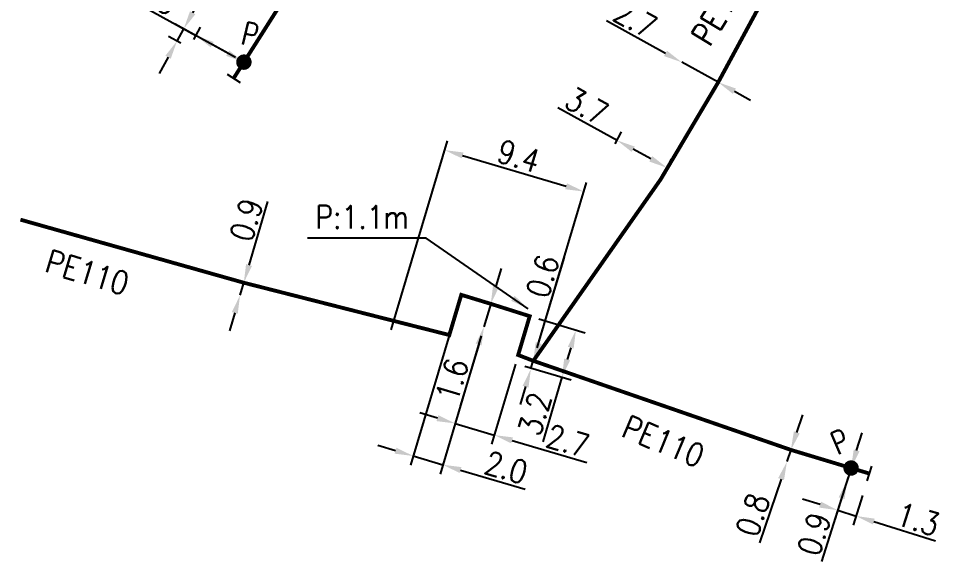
# Model space of a CAD drawing. Header units: millimetres. Extents: x 149996 to 151004, y 126998 to 128018.
# Drawn here: x 149999.9 to 150059.9, y 127657.3 to 127692.6 of the extents above; entities that cross this region are included whole.
import ezdxf
from ezdxf.enums import TextEntityAlignment as Align

# ---------------------------------------------------------------- set-up
doc = ezdxf.new("R2010")
doc.units = ezdxf.units.MM
doc.header["$PDMODE"] = 34
doc.linetypes.add('L_25_PE', pattern=[2000, 1000, 1000])
doc.layers.get('0').update_dxf_attribs({"linetype": 'CONTINUOUS'})
doc.layers.get('DEFPOINTS').update_dxf_attribs({"linetype": 'CONTINUOUS'})
for name, color, linetype in [('L_150', 1, 'CONTINUOUS'), ('L_300', 7, 'CONTINUOUS'), ('L_340', 7, 'CONTINUOUS')]:
    doc.layers.add(name, color=color, linetype=linetype)
doc.styles.add('G_ROMANS', font='ROMANS.SHX', dxfattribs={"width": 0.75})
doc.styles.get("Standard").update_dxf_attribs({"font": 'romans.shx', "width": 0.85})
doc.dimstyles.get("Standard").update_dxf_attribs({"dimtxt": 1.5, "dimasz": 1.2, "dimexe": 0.625, "dimexo": 0.625, "dimgap": 0.25, "dimtad": 1, "dimdec": 1, "dimzin": 0, "dimdsep": 46, "dimtxsty": 'Standard', "dimcen": -0.5, "dimadec": 0, "dimazin": 0, "dimtfac": 1, "dimtdec": 1, "dimtmove": 0, "dimatfit": 3, "dimfxl": 0, "dimtolj": 1, "dimtzin": 0, "dimarcsym": 0})

# ---------------------------------------------------------------- blocks, each defined once
blk = doc.blocks.new('*D39')
at = {"layer": 'DEFPOINTS', "color": 0, "linetype": 'Continuous', "transparency": 16777216}
for p in [(150042.899, 127689.729), (150042.899, 127689.729), (150045.266, 127688.43)]:
    blk.add_point(p, dxfattribs=at)
at = {"layer": 'L_150', "color": 0, "linetype": 'Continuous', "lineweight": -2, "transparency": 16777216}
for p, q in [((150041.847, 127690.306), (150038.015, 127692.409)), ((150045.266, 127688.43), (150042.899, 127689.729)), ((150046.318, 127687.853), (150047.37, 127687.275))]:
    blk.add_line(p, q, dxfattribs=at)
at = {"layer": 'L_150', "color": 0, "linetype": 'Continuous', "transparency": 16777216}
for points in [[(150041.943, 127690.481), (150041.751, 127690.131), (150042.899, 127689.729)], [(150046.414, 127688.028), (150046.222, 127687.677), (150045.266, 127688.43)]]:
    blk.add_solid(points, dxfattribs=at)
at = {"layer": 'L_150', "color": 0, "linetype": 'Continuous', "transparency": 16777216, "insert": (150039.886, 127692.523), "char_height": 1.5, "attachment_point": 5, "rotation": 331.24571}
blk.add_mtext('\\A1;2.7', dxfattribs=at)
blk = doc.blocks.new('*D40')
at = {"layer": 'DEFPOINTS', "color": 0, "linetype": 'Continuous', "transparency": 16777216}
for p in [(150038.701, 127684.662), (150038.282, 127683.898), (150041.526, 127682.118)]:
    blk.add_point(p, dxfattribs=at)
at = {"layer": 'L_150', "color": 0, "linetype": 'Continuous', "lineweight": -2, "transparency": 16777216}
for p, q in [((150038.701, 127684.662), (150034.869, 127686.765)), ((150038.583, 127684.446), (150039.002, 127685.21)), ((150040.893, 127683.459), (150039.753, 127684.085)), ((150041.826, 127682.666), (150042.245, 127683.43))]:
    blk.add_line(p, q, dxfattribs=at)
at = {"layer": 'L_150', "color": 0, "linetype": 'Continuous', "transparency": 16777216}
for points in [[(150039.849, 127684.26), (150039.657, 127683.909), (150038.701, 127684.662)], [(150040.989, 127683.635), (150040.797, 127683.284), (150041.945, 127682.882)]]:
    blk.add_solid(points, dxfattribs=at)
at = {"layer": 'L_150', "color": 0, "linetype": 'Continuous', "transparency": 16777216, "insert": (150036.74, 127686.879), "char_height": 1.5, "attachment_point": 5, "rotation": 331.24571}
blk.add_mtext('\\A1;3.7', dxfattribs=at)
blk = doc.blocks.new('*D47')
at = {"layer": 'DEFPOINTS', "color": 0, "linetype": 'Continuous', "transparency": 16777216}
for p in [(150011.387, 127691.456), (150010.953, 127690.671), (150014.498, 127689.738)]:
    blk.add_point(p, dxfattribs=at)
at = {"layer": 'L_340', "color": 0, "linetype": 'Continuous', "lineweight": -2, "transparency": 16777216}
for p, q in [((150011.387, 127691.456), (150006.94, 127693.91)), ((150011.255, 127691.218), (150011.689, 127692.003)), ((150013.448, 127690.318), (150012.437, 127690.876))]:
    blk.add_line(p, q, dxfattribs=at)
at = {"layer": 'L_340', "color": 0, "linetype": 'Continuous', "transparency": 16777216}
for points in [[(150012.534, 127691.051), (150012.341, 127690.701), (150011.387, 127691.456)], [(150013.544, 127690.493), (150013.351, 127690.143), (150014.498, 127689.738)]]:
    blk.add_solid(points, dxfattribs=at)
at = {"layer": 'L_340', "color": 0, "linetype": 'Continuous', "transparency": 16777216, "insert": (150008.811, 127694.019), "char_height": 1.5, "attachment_point": 5, "rotation": 331.10312}
blk.add_mtext('\\A1;3.5', dxfattribs=at)
blk = doc.blocks.new('L_300_12')
at = {"color": 0, "linetype": 'Continuous', "const_width": 0.497, "flags": 128}
blk.add_lwpolyline([(-0.252, 0, 1), (0.252, 0, 1)], format="xyb", close=True, dxfattribs=at)
at = {"color": 0, "linetype": 'Continuous', "style": 'G_ROMANS', "width": 0.75}
blk.add_text('P', height=1.5, dxfattribs=at).set_placement((0, 1.85), align=Align.MIDDLE)
at = {"color": 0, "linetype": 'Continuous', "style": 'G_ROMANS', "width": 0.75, "flags": 3}
for tag, p in [('DEF_LEG', (0, -5)), ('DEF_COUP', (0, -7.5)), ('DEF_TYPE', (0, -10))]:
    blk.add_attdef(tag, text='', height=1.2, dxfattribs=at).set_placement(p, align=Align.MIDDLE)
blk = doc.blocks.new('L_340_07')
at = {"color": 0, "linetype": 'Continuous', "const_width": 0.25, "flags": 128}
blk.add_lwpolyline([(0, 0), (1.25, 0)], dxfattribs=at)
at = {"color": 0, "linetype": 'Continuous', "flags": 128}
blk.add_lwpolyline([(1.25, -0.5), (1.25, 0.5)], dxfattribs=at)
at = {"color": 0, "linetype": 'Continuous', "style": 'G_ROMANS', "width": 0.75, "flags": 3}
for tag, p in [('DEF_LEG', (0.723, -3.465)), ('DEF_COUP', (0.723, -5.965)), ('DEF_TYPE', (0.723, -8.465))]:
    blk.add_attdef(tag, text='', height=1.2, dxfattribs=at).set_placement(p, align=Align.MIDDLE)
blk = doc.blocks.new('*D48')
at = {"layer": 'DEFPOINTS', "color": 0, "linetype": 'Continuous', "transparency": 16777216}
for p in [(150010.593, 127691.896), (150010.953, 127690.671), (150014.498, 127689.738)]:
    blk.add_point(p, dxfattribs=at)
at = {"layer": 'L_340', "color": 0, "linetype": 'Continuous', "lineweight": -2, "transparency": 16777216}
for p, q in [((150011.174, 127692.946), (150013.556, 127697.258)), ((150013.951, 127690.041), (150010.046, 127692.198)), ((150010.406, 127690.973), (150009.612, 127691.412)), ((150010.159, 127691.11), (150010.593, 127691.896)), ((150009.579, 127690.059), (150008.998, 127689.009))]:
    blk.add_line(p, q, dxfattribs=at)
at = {"layer": 'L_340', "color": 0, "linetype": 'Continuous', "transparency": 16777216}
for points in [[(150010.999, 127693.043), (150011.349, 127692.85), (150010.593, 127691.896)], [(150009.403, 127690.156), (150009.754, 127689.963), (150010.159, 127691.11)]]:
    blk.add_solid(points, dxfattribs=at)
at = {"layer": 'L_340', "color": 0, "linetype": 'Continuous', "transparency": 16777216, "insert": (150011.929, 127696.38), "char_height": 1.5, "attachment_point": 5, "rotation": 61.07533}
blk.add_mtext('\\A1;0.9', dxfattribs=at)
blk = doc.blocks.new('*D49')
at = {"layer": 'DEFPOINTS', "color": 0, "linetype": 'Continuous', "transparency": 16777216}
for p in [(150036.55, 127681.337), (150023.878, 127671.767), (150033.344, 127670.591)]:
    blk.add_point(p, dxfattribs=at)
at = {"layer": 'L_150', "color": 0, "linetype": 'Continuous', "lineweight": -2, "transparency": 16777216}
for p, q in [((150024.056, 127672.366), (150027.713, 127684.625)), ((150028.684, 127683.683), (150035.4, 127681.68)), ((150033.523, 127671.19), (150036.728, 127681.936))]:
    blk.add_line(p, q, dxfattribs=at)
at = {"layer": 'L_150', "color": 0, "linetype": 'Continuous', "transparency": 16777216}
for points in [[(150028.742, 127683.875), (150028.627, 127683.492), (150027.534, 127684.026)], [(150035.457, 127681.872), (150035.343, 127681.489), (150036.55, 127681.337)]]:
    blk.add_solid(points, dxfattribs=at)
at = {"layer": 'L_150', "color": 0, "linetype": 'Continuous', "transparency": 16777216, "insert": (150032.328, 127683.64), "char_height": 1.5, "attachment_point": 5, "rotation": 343.39021}
blk.add_mtext('\\A1;9.4', dxfattribs=at)
blk = doc.blocks.new('*D357')
at = {"layer": 'DEFPOINTS', "color": 0, "linetype": 'Continuous', "transparency": 16777216}
for p in [(150033.273, 127670.35), (150033.273, 127670.35), (150033.115, 127669.823)]:
    blk.add_point(p, dxfattribs=at)
at = {"layer": 'L_150', "color": 0, "linetype": 'Continuous', "lineweight": -2, "transparency": 16777216}
for p, q in [((150033.619, 127671.499), (150035.296, 127677.071)), ((150033.115, 127669.823), (150033.273, 127670.35)), ((150032.769, 127668.674), (150032.423, 127667.525))]:
    blk.add_line(p, q, dxfattribs=at)
at = {"layer": 'L_150', "color": 0, "linetype": 'Continuous', "transparency": 16777216}
for points in [[(150033.428, 127671.556), (150033.811, 127671.441), (150033.273, 127670.35)], [(150032.578, 127668.731), (150032.961, 127668.616), (150033.115, 127669.823)]]:
    blk.add_solid(points, dxfattribs=at)
at = {"layer": 'L_150', "color": 0, "linetype": 'Continuous', "transparency": 16777216, "insert": (150033.881, 127675.841), "char_height": 1.5, "attachment_point": 5, "rotation": 73.25497}
blk.add_mtext('\\A1;0.6', dxfattribs=at)
blk = doc.blocks.new('*D878')
at = {"layer": 'DEFPOINTS', "color": 0, "linetype": 'Continuous', "transparency": 16777216}
for p in [(150053.887, 127663.39), (150053.631, 127662.579), (150053.631, 127662.579)]:
    blk.add_point(p, dxfattribs=at)
at = {"layer": 'L_300', "color": 0, "linetype": 'Continuous', "lineweight": -2, "transparency": 16777216}
for p, q in [((150054.248, 127664.535), (150054.608, 127665.679)), ((150053.887, 127663.39), (150053.631, 127662.579)), ((150053.271, 127661.435), (150051.975, 127657.324))]:
    blk.add_line(p, q, dxfattribs=at)
at = {"layer": 'L_300', "color": 0, "linetype": 'Continuous', "transparency": 16777216}
for points in [[(150054.057, 127664.595), (150054.438, 127664.475), (150053.887, 127663.39)], [(150053.08, 127661.495), (150053.461, 127661.375), (150053.631, 127662.579)]]:
    blk.add_solid(points, dxfattribs=at)
at = {"layer": 'L_300', "color": 0, "linetype": 'Continuous', "transparency": 16777216, "insert": (150051.489, 127659.108), "char_height": 1.5, "attachment_point": 5, "rotation": 72.50494}
blk.add_mtext('\\A1;0.9', dxfattribs=at)
blk = doc.blocks.new('*D879')
at = {"layer": 'DEFPOINTS', "color": 0, "linetype": 'Continuous', "transparency": 16777216}
for p in [(150053.887, 127663.39), (150054.823, 127662.204), (150054.216, 127660.277)]:
    blk.add_point(p, dxfattribs=at)
at = {"layer": 'L_300', "color": 0, "linetype": 'Continuous', "lineweight": -2, "transparency": 16777216}
for p, q in [((150053.699, 127662.794), (150052.836, 127660.057)), ((150051.88, 127661.014), (150050.735, 127661.374)), ((150054.636, 127661.608), (150054.028, 127659.681)), ((150053.024, 127660.653), (150054.216, 127660.277)), ((150055.361, 127659.916), (150059.356, 127658.657))]:
    blk.add_line(p, q, dxfattribs=at)
at = {"layer": 'L_300', "color": 0, "linetype": 'Continuous', "transparency": 16777216}
for points in [[(150051.94, 127661.204), (150051.819, 127660.823), (150053.024, 127660.653)], [(150055.421, 127660.107), (150055.301, 127659.726), (150054.216, 127660.277)]]:
    blk.add_solid(points, dxfattribs=at)
at = {"layer": 'L_300', "color": 0, "linetype": 'Continuous', "transparency": 16777216, "insert": (150058.231, 127660.06), "char_height": 1.5, "attachment_point": 5, "rotation": 342.50494}
blk.add_mtext('\\A1;1.3', dxfattribs=at)
blk = doc.blocks.new('*D880')
at = {"layer": 'DEFPOINTS', "color": 0, "linetype": 'Continuous', "transparency": 16777216}
for p in [(150049.981, 127664.569), (150049.727, 127663.81), (150049.727, 127663.81)]:
    blk.add_point(p, dxfattribs=at)
at = {"layer": 'L_150', "color": 0, "linetype": 'Continuous', "lineweight": -2, "transparency": 16777216}
for p, q in [((150050.364, 127665.706), (150050.746, 127666.844)), ((150049.981, 127664.569), (150049.727, 127663.81)), ((150049.345, 127662.673), (150047.953, 127658.529))]:
    blk.add_line(p, q, dxfattribs=at)
at = {"layer": 'L_150', "color": 0, "linetype": 'Continuous', "transparency": 16777216}
for points in [[(150050.174, 127665.77), (150050.553, 127665.642), (150049.981, 127664.569)], [(150049.155, 127662.736), (150049.534, 127662.609), (150049.727, 127663.81)]]:
    blk.add_solid(points, dxfattribs=at)
at = {"layer": 'L_150', "color": 0, "linetype": 'Continuous', "transparency": 16777216, "insert": (150047.51, 127660.35), "char_height": 1.5, "attachment_point": 5, "rotation": 71.43554}
blk.add_mtext('\\A1;0.8', dxfattribs=at)
blk = doc.blocks.new('*D881')
at = {"layer": 'DEFPOINTS', "color": 0, "linetype": 'Continuous', "transparency": 16777216}
for p in [(150030.513, 127674.049), (150030.071, 127672.563), (150030.071, 127672.563)]:
    blk.add_point(p, dxfattribs=at)
at = {"layer": 'L_150', "color": 0, "linetype": 'Continuous', "lineweight": -2, "transparency": 16777216}
for p, q in [((150030.855, 127675.199), (150031.198, 127676.349)), ((150030.513, 127674.049), (150030.071, 127672.563)), ((150029.728, 127671.413), (150028.532, 127667.398))]:
    blk.add_line(p, q, dxfattribs=at)
at = {"layer": 'L_150', "color": 0, "linetype": 'Continuous', "transparency": 16777216}
for points in [[(150030.664, 127675.256), (150031.047, 127675.142), (150030.513, 127674.049)], [(150029.536, 127671.47), (150029.92, 127671.356), (150030.071, 127672.563)]]:
    blk.add_solid(points, dxfattribs=at)
at = {"layer": 'L_150', "color": 0, "linetype": 'Continuous', "transparency": 16777216, "insert": (150028, 127669.116), "char_height": 1.5, "attachment_point": 5, "rotation": 73.41603}
blk.add_mtext('\\A1;1.6', dxfattribs=at)
blk = doc.blocks.new('*D882')
at = {"layer": 'DEFPOINTS', "color": 0, "linetype": 'Continuous', "transparency": 16777216}
for p in [(150030.071, 127672.563), (150032.289, 127670.728), (150028.201, 127666.287)]:
    blk.add_point(p, dxfattribs=at)
at = {"layer": 'L_150', "color": 0, "linetype": 'Continuous', "lineweight": -2, "transparency": 16777216}
for p, q in [((150029.892, 127671.964), (150028.023, 127665.688)), ((150032.111, 127670.129), (150030.563, 127664.931)), ((150027.051, 127666.629), (150025.901, 127666.972)), ((150028.201, 127666.287), (150030.741, 127665.53)), ((150031.891, 127665.188), (150036.747, 127663.742))]:
    blk.add_line(p, q, dxfattribs=at)
at = {"layer": 'L_150', "color": 0, "linetype": 'Continuous', "transparency": 16777216}
for points in [[(150027.108, 127666.821), (150026.994, 127666.438), (150028.201, 127666.287)], [(150031.948, 127665.38), (150031.834, 127664.996), (150030.741, 127665.53)]]:
    blk.add_solid(points, dxfattribs=at)
at = {"layer": 'L_150', "color": 0, "linetype": 'Continuous', "transparency": 16777216, "insert": (150035.512, 127665.153), "char_height": 1.5, "attachment_point": 5, "rotation": 343.41603}
blk.add_mtext('\\A1;2.7', dxfattribs=at)
blk = doc.blocks.new('*D883')
at = {"layer": 'DEFPOINTS', "color": 0, "linetype": 'Continuous', "transparency": 16777216}
for p in [(150028.14, 127673.087), (150030.071, 127672.563), (150027.402, 127663.603)]:
    blk.add_point(p, dxfattribs=at)
at = {"layer": 'L_150', "color": 0, "linetype": 'Continuous', "lineweight": -2, "transparency": 16777216}
for p, q in [((150027.961, 127672.488), (150025.307, 127663.574)), ((150029.892, 127671.964), (150027.224, 127663.004)), ((150024.335, 127664.516), (150023.185, 127664.858)), ((150025.485, 127664.173), (150027.402, 127663.603)), ((150028.552, 127663.26), (150032.742, 127662.012))]:
    blk.add_line(p, q, dxfattribs=at)
at = {"layer": 'L_150', "color": 0, "linetype": 'Continuous', "transparency": 16777216}
for points in [[(150024.392, 127664.708), (150024.278, 127664.324), (150025.485, 127664.173)], [(150028.609, 127663.452), (150028.495, 127663.068), (150027.402, 127663.603)]]:
    blk.add_solid(points, dxfattribs=at)
at = {"layer": 'L_150', "color": 0, "linetype": 'Continuous', "transparency": 16777216, "insert": (150031.507, 127663.423), "char_height": 1.5, "attachment_point": 5, "rotation": 343.41603}
blk.add_mtext('\\A1;2.0', dxfattribs=at)
blk = doc.blocks.new('*D884')
at = {"layer": 'DEFPOINTS', "color": 0, "linetype": 'Continuous', "transparency": 16777216}
for p in [(150033.039, 127673.248), (150032.126, 127670.181), (150035.127, 127669.287)]:
    blk.add_point(p, dxfattribs=at)
at = {"layer": 'L_150', "color": 0, "linetype": 'Continuous', "lineweight": -2, "transparency": 16777216}
for p, q in [((150033.638, 127673.069), (150036.639, 127672.176)), ((150035.698, 127671.204), (150035.469, 127670.437)), ((150032.725, 127670.003), (150035.726, 127669.109)), ((150035.127, 127669.287), (150033.879, 127665.098))]:
    blk.add_line(p, q, dxfattribs=at)
at = {"layer": 'L_150', "color": 0, "linetype": 'Continuous', "transparency": 16777216}
for points in [[(150035.506, 127671.261), (150035.889, 127671.147), (150036.04, 127672.354)], [(150035.278, 127670.494), (150035.661, 127670.38), (150035.127, 127669.287)]]:
    blk.add_solid(points, dxfattribs=at)
at = {"layer": 'L_150', "color": 0, "linetype": 'Continuous', "transparency": 16777216, "insert": (150033.373, 127666.903), "char_height": 1.5, "attachment_point": 5, "rotation": 73.41603}
blk.add_mtext('\\A1;3.2', dxfattribs=at)
blk = doc.blocks.new('*D885')
at = {"layer": 'DEFPOINTS', "color": 0, "linetype": 'Continuous', "transparency": 16777216}
for p in [(150014.489, 127675.42), (150014.247, 127674.605), (150014.247, 127674.605)]:
    blk.add_point(p, dxfattribs=at)
at = {"layer": 'L_150', "color": 0, "linetype": 'Continuous', "lineweight": -2, "transparency": 16777216}
for p, q in [((150014.831, 127676.57), (150016.06, 127680.702)), ((150014.247, 127674.605), (150014.489, 127675.42)), ((150013.905, 127673.455), (150013.562, 127672.304))]:
    blk.add_line(p, q, dxfattribs=at)
at = {"layer": 'L_150', "color": 0, "linetype": 'Continuous', "transparency": 16777216}
for points in [[(150014.639, 127676.627), (150015.023, 127676.513), (150014.489, 127675.42)], [(150013.713, 127673.512), (150014.096, 127673.398), (150014.247, 127674.605)]]:
    blk.add_solid(points, dxfattribs=at)
at = {"layer": 'L_150', "color": 0, "linetype": 'Continuous', "transparency": 16777216, "insert": (150014.658, 127679.496), "char_height": 1.5, "attachment_point": 5, "rotation": 73.43679}
blk.add_mtext('\\A1;0.9', dxfattribs=at)

msp = doc.modelspace()

# ---------------------------------------------------------------- linework, layer by layer
at = {"layer": 'L_150', "linetype": 'L_25_PE', "const_width": 0.25, "flags": 128}
for points in [[(150014.498, 127689.738), (150017.968, 127695.213), (150021.409, 127701.543), (150024.837, 127707.872), (150028.45, 127714.3), (150030.069, 127717.168)], [(150050.723, 127698.514), (150045.266, 127688.43), (150041.526, 127682.118), (150033.273, 127670.35)], [(150053.887, 127663.39), (150049.981, 127664.569), (150033.273, 127670.35), (150032.289, 127670.728), (150032.289, 127670.728), (150033.039, 127673.248), (150030.513, 127674.049), (150028.6, 127674.633), (150027.823, 127672.025), (150014.489, 127675.42), (150000, 127679.513)]]:
    msp.add_lwpolyline(points, dxfattribs=at)

# ---------------------------------------------------------------- block references
at = {"layer": 'L_300'}
for p, rotation in [((150014.498, 127689.738), 347.1651946283346), ((150053.887, 127663.39), 22.86745436754547)]:
    msp.add_blockref('L_300_12', p, dxfattribs=dict(at, rotation=rotation))
at = {"layer": 'L_340'}
for p, rotation in [((150014.498, 127689.738), 237.5831078043992), ((150053.887, 127663.39), 343.2091970108128)]:
    msp.add_blockref('L_340_07', p, dxfattribs=dict(at, rotation=rotation))

# ---------------------------------------------------------------- texts
at = {"layer": 'L_150', "linetype": 'Continuous', "width": 0.85}
for rotation, p in [(58.66161, (150045.5, 127693.395)), (343.10653, (150004.341, 127676.084)), (337.37887, (150041.712, 127665.121))]:
    msp.add_text('PE110', height=1.5, rotation=rotation, dxfattribs=at).set_placement(p, align=Align.MIDDLE)
at = {"layer": 'L_150', "linetype": 'Continuous', "insert": (150025.199, 127678.932), "char_height": 1.5, "attachment_point": 9}
msp.add_mtext('\\A1;P:1.1m', dxfattribs=at)

# ---------------------------------------------------------------- dimensions: what is measured, and where the dimension line sits
at = {"layer": 'L_150', "linetype": 'Continuous'}
for base, p1, p2, angle, picture, middle, dimtype in [((150042.899, 127689.729), (150045.266, 127688.43), (150042.899, 127689.729), 331.24571, '*D39', (150039.405, 127691.646), 160), ((150038.701, 127684.662), (150041.526, 127682.118), (150038.282, 127683.898), 331.24571, '*D40', (150036.259, 127686.002), 160), ((150036.55, 127681.337), (150023.878, 127671.767), (150033.344, 127670.591), 343.39021, '*D49', (150032.042, 127682.682), 160), ((150033.273, 127670.35), (150033.115, 127669.823), (150033.273, 127670.35), 73.25497, '*D357', (150034.839, 127675.553), 161)]:
    dim = msp.add_linear_dim(base=base, p1=p1, p2=p2, angle=angle, dimstyle='Standard', override={"dimexe": 0.625, "dimtad": 1, "dimse1": 0, "dimse2": 0, "dimtmove": 0, "dimatfit": 3}, dxfattribs=at)
    dim.commit()
    dim.dimension.update_dxf_attribs({"geometry": picture, "text_midpoint": middle, "dimtype": dimtype})
for base, p1, p2, angle, picture, middle in [((150014.247, 127674.605), (150014.489, 127675.42), (150014.247, 127674.605), 73.43679, '*D885', (150015.616, 127679.211)), ((150030.071, 127672.563), (150030.513, 127674.049), (150030.071, 127672.563), 73.41603, '*D881', (150028.959, 127668.831)), ((150027.402, 127663.603), (150028.14, 127673.087), (150030.071, 127672.563), 163.41603, '*D883', (150031.222, 127662.465)), ((150035.127, 127669.287), (150033.039, 127673.248), (150032.126, 127670.181), 73.41603, '*D884', (150034.332, 127666.617)), ((150028.2013, 127666.2869), (150032.2889, 127670.7279), (150030.0705, 127672.5634), 343.41603, '*D882', (150035.2269, 127664.1946)), ((150049.727, 127663.81), (150049.981, 127664.569), (150049.727, 127663.81), 71.43554, '*D880', (150048.458, 127660.032))]:
    dim = msp.add_linear_dim(base=base, p1=p1, p2=p2, angle=angle, dimstyle='Standard', dxfattribs=at)
    dim.commit()
    dim.dimension.update_dxf_attribs({"geometry": picture, "text_midpoint": middle, "dimtype": 160})
at = {"layer": 'L_300', "linetype": 'Continuous'}
for base, p1, p2, angle, picture, middle in [((150053.631, 127662.579), (150053.887, 127663.39), (150053.631, 127662.579), 72.50494, '*D878', (150052.442, 127658.807)), ((150054.2162, 127660.27702), (150053.88685, 127663.39016), (150054.8235, 127662.2037), 162.50494, '*D879', (150057.93069, 127659.1062))]:
    dim = msp.add_linear_dim(base=base, p1=p1, p2=p2, angle=angle, dimstyle='Standard', dxfattribs=at)
    dim.commit()
    dim.dimension.update_dxf_attribs({"geometry": picture, "text_midpoint": middle, "dimtype": 160})
at = {"layer": 'L_340', "linetype": 'Continuous'}
dim = msp.add_linear_dim(base=(150010.593, 127691.896), p1=(150010.953, 127690.671), p2=(150014.498, 127689.738), angle=61.07533, dimstyle='Standard', override={"dimexe": 0.625, "dimtad": 1, "dimse1": 0, "dimse2": 0, "dimtmove": 0, "dimatfit": 3}, dxfattribs=at)
dim.commit()
dim.dimension.update_dxf_attribs({"geometry": '*D48', "text_midpoint": (150012.804, 127695.897), "dimtype": 160})
dim = msp.add_linear_dim(base=(150011.387, 127691.456), p1=(150014.498, 127689.738), p2=(150010.953, 127690.671), angle=331.10312, text='3.5', dimstyle='Standard', override={"dimexe": 0.625, "dimtad": 1, "dimse1": 0, "dimse2": 0, "dimtmove": 0, "dimatfit": 3}, dxfattribs=at)
dim.commit()
dim.dimension.update_dxf_attribs({"geometry": '*D47', "text_midpoint": (150008.328, 127693.144), "dimtype": 160})

# ---------------------------------------------------------------- leaders
at = {"layer": 'L_150', "linetype": 'Continuous', "annotation_type": 0, "has_hookline": 1, "hookline_direction": 1, "text_width": 6.254}
msp.add_leader([(150032.938, 127673.726), (150026.318, 127678.322), (150025.118, 127678.322)], dimstyle='Standard', override={"dimgap": 0.25, "dimtad": 1}, dxfattribs=at)

doc.saveas('drawing.dxf')
